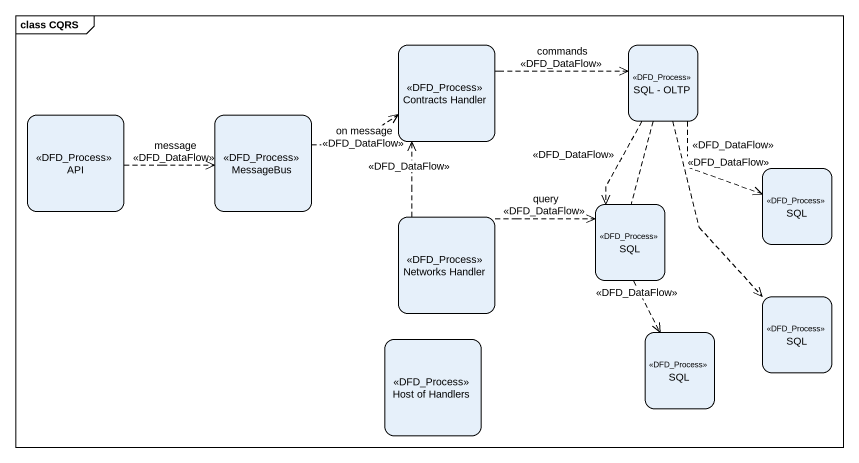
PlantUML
@startuml
mainframe class CQRS
hide empty description
state "Contracts Handler" as Contracts_Handler <<DFD_Process>>
state "SQL - OLTP" as SQL_OLTP <<DFD_Process>>
state API <<DFD_Process>>
state MessageBus <<DFD_Process>>
state SQL <<DFD_Process>>
state "Networks Handler" as Networks_Handler <<DFD_Process>>
state "SQL" as SQL_2 <<DFD_Process>>
state "SQL" as SQL_3 <<DFD_Process>>
state "Host of Handlers" as Host_of_Handlers <<DFD_Process>>
state "SQL" as SQL_4 <<DFD_Process>>
Contracts_Handler -right[dashed]-> SQL_OLTP : commands\n<<DFD_DataFlow>>
SQL_OLTP -[dashed]-> SQL : <<DFD_DataFlow>>
SQL_OLTP -[dashed]-> SQL_2 : <<DFD_DataFlow>>
SQL_OLTP -[dashed]-> SQL_3 : <<DFD_DataFlow>>
SQL_OLTP -[dashed]-> SQL_4 : <<DFD_DataFlow>>
API -right[dashed]-> MessageBus : message\n<<DFD_DataFlow>>
MessageBus -right[dashed]-> Contracts_Handler : on message\n<<DFD_DataFlow>>
Networks_Handler -up[dashed]-> Contracts_Handler : <<DFD_DataFlow>>
Networks_Handler -right[dashed]-> SQL_2 : query\n<<DFD_DataFlow>>
@enduml
